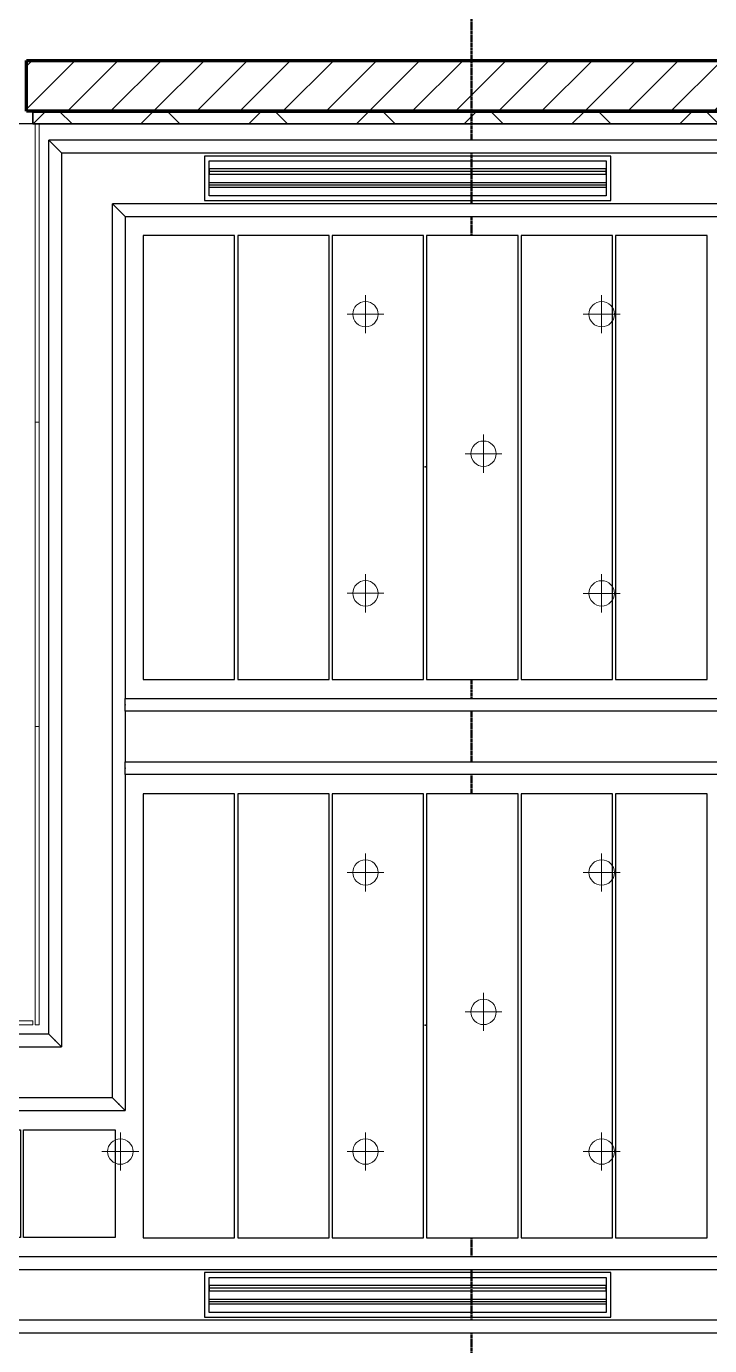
# Model space of a CAD drawing. Header units: millimetres. Extents: x -794334 to -714814, y -17806 to 22403.
# Drawn here: x -783082 to -780392, y 5080 to 10278 of the extents above; entities that cross this region are included whole.
import ezdxf
from ezdxf.xclip import XClip

# ---------------------------------------------------------------- set-up
doc = ezdxf.new("R2010")
doc.units = ezdxf.units.MM
doc.header["$XCLIPFRAME"] = 0
doc.linetypes.add('DPA_Grid _ Level 100', pattern=[10, 5.5, -1.6, 1.3, -1.6])
for name, color, linetype in [('000 - WIPEOUT', 250, 'Continuous'), ('001 - ASCESSORIES', 251, 'Continuous'), ('A04_TUBE SERIES', 2, 'Continuous'), ('A11_ALU.SOLID SHEET', 2, 'Continuous')]:
    doc.layers.add(name, color=color, linetype=linetype)
for name, color, linetype, lineweight in [('A-DETL-GENF', 2, 'Continuous', 9), ('A-GLAZ-CURT', 2, 'Continuous', 9), ('A-WALL', 5, 'Continuous', 35), ('A-WALL-FNSH', 2, 'Continuous', 35), ('A-WALL-PATT', 1, 'Continuous', 35), ('E-LITE-EQPM', 2, 'Continuous', 9), ('G-ANNO-SECL', 3, 'Continuous', 9)]:
    doc.layers.add(name, color=color, linetype=linetype, lineweight=lineweight)

# ---------------------------------------------------------------- blocks, each defined once
blk = doc.blocks.new('System Panel - W-06 Feature Wall Printed Pattern-18634065-4252-01 ENLARGED CONCOURSE LEVEL - REFLECTED CEILING PLAN - SHEET 3')
at = {"layer": 'A-GLAZ-CURT'}
for p, q in [((-322, -57.5), (-322, -42.5)), ((-322, -42.5), (322, -42.5)), ((322, -42.5), (322, -57.5)), ((322, -57.5), (-322, -57.5))]:
    blk.add_line(p, q, dxfattribs=at)
blk = doc.blocks.new('System Panel - W-06 Feature Wall Printed Pattern-18634343-4252-01 ENLARGED CONCOURSE LEVEL - REFLECTED CEILING PLAN - SHEET 3')
at = {"layer": 'A-GLAZ-CURT'}
for p, q in [((-587.5, 42.5), (-587.5, 57.5)), ((-587.5, 57.5), (587.5, 57.5)), ((587.5, 57.5), (587.5, 42.5)), ((587.5, 42.5), (-587.5, 42.5))]:
    blk.add_line(p, q, dxfattribs=at)
blk = doc.blocks.new('System Panel - W-06 Feature Wall Printed Pattern-18634344-4252-01 ENLARGED CONCOURSE LEVEL - REFLECTED CEILING PLAN - SHEET 3')
at = {"layer": 'A-GLAZ-CURT'}
for p, q in [((-600, 42.5), (-600, 57.5)), ((-600, 57.5), (600, 57.5)), ((600, 57.5), (600, 42.5)), ((600, 42.5), (-600, 42.5))]:
    blk.add_line(p, q, dxfattribs=at)
blk = doc.blocks.new('*U1029')
at = {"layer": 'A-GLAZ-CURT', "rotation": 270}
for name, p in [('System Panel - W-06 Feature Wall Printed Pattern-18634343-4252-01 ENLARGED CONCOURSE LEVEL - REFLECTED CEILING PLAN - SHEET 3', (-4207.5, 5727.5)), ('System Panel - W-06 Feature Wall Printed Pattern-18634344-4252-01 ENLARGED CONCOURSE LEVEL - REFLECTED CEILING PLAN - SHEET 3', (-4207.5, 4540)), ('System Panel - W-06 Feature Wall Printed Pattern-18634343-4252-01 ENLARGED CONCOURSE LEVEL - REFLECTED CEILING PLAN - SHEET 3', (-4207.5, 3352.5))]:
    blk.add_blockref(name, p, dxfattribs=at)
at = {"layer": 'A-GLAZ-CURT'}
blk.add_blockref('System Panel - W-06 Feature Wall Printed Pattern-18634065-4252-01 ENLARGED CONCOURSE LEVEL - REFLECTED CEILING PLAN - SHEET 3', (-4497, 2822.5), dxfattribs=at)
blk = doc.blocks.new('*U1050')
at = {"layer": '001 - ASCESSORIES', "color": 0, "linetype": 'ByBlock'}
blk.add_lwpolyline([(800, 87.5), (-800, 87.5), (-800, -87.5), (800, -87.5)], close=True, dxfattribs=at)
at = {"layer": '001 - ASCESSORIES', "linetype": 'ByBlock'}
for points in [[(-781.5, 69), (781.5, 69), (781.5, -69), (-781.5, -69)], [(781.5, 36.3), (-781.5, 36.3), (-781.5, 16.3), (781.5, 16.3)], [(-781.5, -16.3), (781.5, -16.3), (781.5, -36.3), (-781.5, -36.3)]]:
    blk.add_lwpolyline(points, close=True, dxfattribs=at)
for points in [[(781.5, 26.3), (-781.5, 26.3)], [(-781.5, -26.3), (781.5, -26.3)]]:
    blk.add_lwpolyline(points, dxfattribs=at)
blk = doc.blocks.new('*U1630')
blk.add_lwpolyline([(-4139.5, 6315), (-75674.9, 6315), (-75674.9, 550), (-4139.5, 550)], close=True)
for p in [(-36900, 6101), (-36900, 1700.5)]:
    blk.add_blockref('*U1050', p)
blk = doc.blocks.new('*U1525')
blk.add_attdef('EXTR.OVL-LENGTH_', (-25, -59.1), '', height=5)
blk.add_wipeout([(-25, 25), (25, -25), (25, 13600), (-25, 13550)]).dxf.layer = '000 - WIPEOUT'
at = {"layer": 'A04_TUBE SERIES', "color": 0}
blk.add_lwpolyline([(-25, 25), (25, -25), (25, 13600), (-25, 13550)], close=True, dxfattribs=at)
blk = doc.blocks.new('*U1528')
blk.add_attdef('EXTR.OVL-LENGTH_', (-25, -59.1), '', height=5)
blk.add_wipeout([(-25, 25), (25, -25), (25, 5200), (-25, 5150)]).dxf.layer = '000 - WIPEOUT'
blk.add_point((0, 0))
at = {"layer": 'A04_TUBE SERIES', "color": 0}
blk.add_lwpolyline([(-25, 25), (25, -25), (25, 5200), (-25, 5150)], close=True, dxfattribs=at)
blk = doc.blocks.new('*U1529')
blk.add_attdef('EXTR.OVL-LENGTH_', (-25, -59.1), '', height=5)
blk.add_wipeout([(-25, -25), (25, 25), (25, 3200), (-25, 3250)]).dxf.layer = '000 - WIPEOUT'
blk.add_point((0, 0))
at = {"layer": 'A04_TUBE SERIES', "color": 0}
blk.add_lwpolyline([(-25, -25), (25, 25), (25, 3200), (-25, 3250)], close=True, dxfattribs=at)
blk = doc.blocks.new('*U1530')
blk.add_attdef('EXTR.OVL-LENGTH_', (-25, -59.1), '', height=5)
blk.add_wipeout([(-25, -25), (25, 25), (25, 3548), (-25, 3498)]).dxf.layer = '000 - WIPEOUT'
blk.add_point((0, 0))
at = {"layer": 'A04_TUBE SERIES', "color": 0}
blk.add_lwpolyline([(-25, -25), (25, 25), (25, 3548), (-25, 3498)], close=True, dxfattribs=at)
blk = doc.blocks.new('*U1532')
blk.add_attdef('EXTR.OVL-LENGTH_', (-25, -59.1), '', height=5)
blk.add_wipeout([(-25, 25), (25, -25), (25, 13100), (-25, 13050)]).dxf.layer = '000 - WIPEOUT'
at = {"layer": 'A04_TUBE SERIES', "color": 0}
blk.add_lwpolyline([(-25, 25), (25, -25), (25, 13100), (-25, 13050)], close=True, dxfattribs=at)
blk = doc.blocks.new('*U1534')
blk.add_attdef('EXTR.OVL-LENGTH_', (-25, -59.1), '', height=5)
blk.add_wipeout([(-25, 25), (25, -25), (25, 4700), (-25, 4650)]).dxf.layer = '000 - WIPEOUT'
blk.add_point((0, 0))
at = {"layer": 'A04_TUBE SERIES', "color": 0}
blk.add_lwpolyline([(-25, 25), (25, -25), (25, 4700), (-25, 4650)], close=True, dxfattribs=at)
blk = doc.blocks.new('*U1535')
blk.add_attdef('EXTR.OVL-LENGTH_', (-25, -59.1), '', height=5)
blk.add_wipeout([(-25, -25), (25, 25), (25, 3700), (-25, 3750)]).dxf.layer = '000 - WIPEOUT'
blk.add_point((0, 0))
at = {"layer": 'A04_TUBE SERIES', "color": 0}
blk.add_lwpolyline([(-25, -25), (25, 25), (25, 3700), (-25, 3750)], close=True, dxfattribs=at)
blk = doc.blocks.new('*U1536')
blk.add_attdef('EXTR.OVL-LENGTH_', (-25, -59.1), '', height=5)
blk.add_wipeout([(-25, -25), (25, 25), (25, 3548), (-25, 3498)]).dxf.layer = '000 - WIPEOUT'
blk.add_point((0, 0))
at = {"layer": 'A04_TUBE SERIES', "color": 0}
blk.add_lwpolyline([(-25, -25), (25, 25), (25, 3548), (-25, 3498)], close=True, dxfattribs=at)
blk = doc.blocks.new('*U1537')
blk.add_attdef('EXTR.OVL-LENGTH_', (-25, -59.1), '', height=5)
blk.add_wipeout([(-25, 0), (25, 0), (25, 4625), (-25, 4625)]).dxf.layer = '000 - WIPEOUT'
blk.add_point((0, 0))
at = {"layer": 'A04_TUBE SERIES', "color": 0}
blk.add_lwpolyline([(-25, 0), (25, 0), (25, 4625), (-25, 4625)], close=True, dxfattribs=at)
blk = doc.blocks.new('*U1538')
blk.add_attdef('EXTR.OVL-LENGTH_', (-25, -59.1), '', height=5)
blk.add_wipeout([(-25, 0), (25, 0), (25, 4625), (-25, 4625)]).dxf.layer = '000 - WIPEOUT'
blk.add_point((0, 0))
at = {"layer": 'A04_TUBE SERIES', "color": 0}
blk.add_lwpolyline([(-25, 0), (25, 0), (25, 4625), (-25, 4625)], close=True, dxfattribs=at)
blk = doc.blocks.new('*U1542')
at = {"color": 6}
blk.add_point((-37.5, 0), dxfattribs=at)
at = {"color": 3}
blk.add_wipeout([(-875, -750), (875, -750), (875, -1110), (-875, -1110)], dxfattribs=at).dxf.layer = '000 - WIPEOUT'
at = {"layer": 'A11_ALU.SOLID SHEET', "color": 0, "linetype": 'ByBlock'}
blk.add_lwpolyline([(875, -1110), (-875, -1110), (-875, -750), (875, -750)], close=True, dxfattribs=at)
at = {"color": 3}
blk.add_wipeout([(-875, -378), (875, -378), (875, -738), (-875, -738)], dxfattribs=at).dxf.layer = '000 - WIPEOUT'
at = {"layer": 'A11_ALU.SOLID SHEET', "color": 0, "linetype": 'ByBlock'}
blk.add_lwpolyline([(875, -738), (-875, -738), (-875, -378), (875, -378)], close=True, dxfattribs=at)
at = {"color": 3}
blk.add_wipeout([(-875, -6), (875, -6), (875, -366), (-875, -366)], dxfattribs=at).dxf.layer = '000 - WIPEOUT'
at = {"layer": 'A11_ALU.SOLID SHEET', "color": 0, "linetype": 'ByBlock'}
blk.add_lwpolyline([(875, -366), (-875, -366), (-875, -6), (875, -6)], close=True, dxfattribs=at)
at = {"color": 3}
blk.add_wipeout([(-875, 366), (875, 366), (875, 6), (-875, 6)], dxfattribs=at).dxf.layer = '000 - WIPEOUT'
at = {"layer": 'A11_ALU.SOLID SHEET', "color": 0, "linetype": 'ByBlock'}
blk.add_lwpolyline([(875, 6), (-875, 6), (-875, 366), (875, 366)], close=True, dxfattribs=at)
at = {"color": 3}
blk.add_wipeout([(-875, 738), (875, 738), (875, 378), (-875, 378)], dxfattribs=at).dxf.layer = '000 - WIPEOUT'
at = {"layer": 'A11_ALU.SOLID SHEET', "color": 0, "linetype": 'ByBlock'}
blk.add_lwpolyline([(875, 378), (-875, 378), (-875, 738), (875, 738)], close=True, dxfattribs=at)
at = {"color": 3}
blk.add_wipeout([(-875, 1110), (875, 1110), (875, 750), (-875, 750)], dxfattribs=at).dxf.layer = '000 - WIPEOUT'
at = {"layer": 'A11_ALU.SOLID SHEET', "color": 0, "linetype": 'ByBlock'}
blk.add_lwpolyline([(875, 750), (-875, 750), (-875, 1110), (875, 1110)], close=True, dxfattribs=at)
blk = doc.blocks.new('*U1543')
at = {"color": 6}
blk.add_point((-37.5, 0), dxfattribs=at)
at = {"color": 3}
blk.add_wipeout([(-212.5, -1494), (212.5, -1494), (212.5, -1854), (-212.5, -1854)], dxfattribs=at).dxf.layer = '000 - WIPEOUT'
at = {"layer": 'A11_ALU.SOLID SHEET', "color": 0, "linetype": 'ByBlock'}
blk.add_lwpolyline([(212.5, -1854), (-212.5, -1854), (-212.5, -1494), (212.5, -1494)], close=True, dxfattribs=at)
at = {"color": 3}
blk.add_wipeout([(-212.5, -1122), (212.5, -1122), (212.5, -1482), (-212.5, -1482)], dxfattribs=at).dxf.layer = '000 - WIPEOUT'
at = {"layer": 'A11_ALU.SOLID SHEET', "color": 0, "linetype": 'ByBlock'}
blk.add_lwpolyline([(212.5, -1482), (-212.5, -1482), (-212.5, -1122), (212.5, -1122)], close=True, dxfattribs=at)
at = {"color": 3}
blk.add_wipeout([(-212.5, -750), (212.5, -750), (212.5, -1110), (-212.5, -1110)], dxfattribs=at).dxf.layer = '000 - WIPEOUT'
at = {"layer": 'A11_ALU.SOLID SHEET', "color": 0, "linetype": 'ByBlock'}
blk.add_lwpolyline([(212.5, -1110), (-212.5, -1110), (-212.5, -750), (212.5, -750)], close=True, dxfattribs=at)
at = {"color": 3}
blk.add_wipeout([(-212.5, -378), (212.5, -378), (212.5, -738), (-212.5, -738)], dxfattribs=at).dxf.layer = '000 - WIPEOUT'
at = {"layer": 'A11_ALU.SOLID SHEET', "color": 0, "linetype": 'ByBlock'}
blk.add_lwpolyline([(212.5, -738), (-212.5, -738), (-212.5, -378), (212.5, -378)], close=True, dxfattribs=at)
at = {"color": 3}
blk.add_wipeout([(-212.5, -6), (212.5, -6), (212.5, -366), (-212.5, -366)], dxfattribs=at).dxf.layer = '000 - WIPEOUT'
at = {"layer": 'A11_ALU.SOLID SHEET', "color": 0, "linetype": 'ByBlock'}
blk.add_lwpolyline([(212.5, -366), (-212.5, -366), (-212.5, -6), (212.5, -6)], close=True, dxfattribs=at)
at = {"color": 3}
blk.add_wipeout([(-212.5, 366), (212.5, 366), (212.5, 6), (-212.5, 6)], dxfattribs=at).dxf.layer = '000 - WIPEOUT'
at = {"layer": 'A11_ALU.SOLID SHEET', "color": 0, "linetype": 'ByBlock'}
blk.add_lwpolyline([(212.5, 6), (-212.5, 6), (-212.5, 366), (212.5, 366)], close=True, dxfattribs=at)
at = {"color": 3}
blk.add_wipeout([(-212.5, 738), (212.5, 738), (212.5, 378), (-212.5, 378)], dxfattribs=at).dxf.layer = '000 - WIPEOUT'
at = {"layer": 'A11_ALU.SOLID SHEET', "color": 0, "linetype": 'ByBlock'}
blk.add_lwpolyline([(212.5, 378), (-212.5, 378), (-212.5, 738), (212.5, 738)], close=True, dxfattribs=at)
at = {"color": 3}
blk.add_wipeout([(-212.5, 1110), (212.5, 1110), (212.5, 750), (-212.5, 750)], dxfattribs=at).dxf.layer = '000 - WIPEOUT'
at = {"layer": 'A11_ALU.SOLID SHEET', "color": 0, "linetype": 'ByBlock'}
blk.add_lwpolyline([(212.5, 750), (-212.5, 750), (-212.5, 1110), (212.5, 1110)], close=True, dxfattribs=at)
at = {"color": 3}
blk.add_wipeout([(-212.5, 1482), (212.5, 1482), (212.5, 1122), (-212.5, 1122)], dxfattribs=at).dxf.layer = '000 - WIPEOUT'
at = {"layer": 'A11_ALU.SOLID SHEET', "color": 0, "linetype": 'ByBlock'}
blk.add_lwpolyline([(212.5, 1122), (-212.5, 1122), (-212.5, 1482), (212.5, 1482)], close=True, dxfattribs=at)
at = {"color": 3}
blk.add_wipeout([(-212.5, 1854), (212.5, 1854), (212.5, 1494), (-212.5, 1494)], dxfattribs=at).dxf.layer = '000 - WIPEOUT'
at = {"layer": 'A11_ALU.SOLID SHEET', "color": 0, "linetype": 'ByBlock'}
blk.add_lwpolyline([(212.5, 1494), (-212.5, 1494), (-212.5, 1854), (212.5, 1854)], close=True, dxfattribs=at)
blk = doc.blocks.new('A$Cb9d11952')
at = {"layer": 'A04_TUBE SERIES', "color": 2}
for name, p, rotation in [('*U1528', (6787.5, 4675), 90), ('*U1534', (6537.5, 4425), 90), ('*U1529', (1612.5, 1152), 90), ('*U1535', (1862.5, 902), 90), ('*U1532', (-6537.5, 275), 270), ('*U1525', (-6787.5, 25), 270)]:
    blk.add_blockref(name, p, dxfattribs=dict(at, rotation=rotation))
at = {"layer": 'A11_ALU.SOLID SHEET', "linetype": 'ByBlock', "xscale": -1, "rotation": 270}
for p in [(3068.8, 3450), (3068.8, 1250)]:
    blk.add_blockref('*U1542', p, dxfattribs=at)
at = {"layer": 'A11_ALU.SOLID SHEET', "linetype": 'ByBlock', "rotation": 90}
blk.add_blockref('*U1543', (-6, 588.5), dxfattribs=at)
at = {"layer": 'A04_TUBE SERIES', "color": 2, "xscale": -1}
for name, p in [('*U1530', (1612.5, 1152)), ('*U1536', (1862.5, 902))]:
    blk.add_blockref(name, p, dxfattribs=at)
at = {"layer": 'A04_TUBE SERIES', "color": 2, "xscale": -1, "rotation": 270}
for name, p in [('*U1537', (1887.5, 2475)), ('*U1538', (1887.5, 2225))]:
    blk.add_blockref(name, p, dxfattribs=at)
blk = doc.blocks.new('*U1624')
at = {"layer": '001 - ASCESSORIES', "color": 0, "linetype": 'ByBlock'}
blk.add_lwpolyline([(800, 87.5), (-800, 87.5), (-800, -87.5), (800, -87.5)], close=True, dxfattribs=at)
at = {"layer": '001 - ASCESSORIES', "linetype": 'ByBlock'}
for points in [[(-781.5, 69), (781.5, 69), (781.5, -69), (-781.5, -69)], [(781.5, 36.3), (-781.5, 36.3), (-781.5, 16.3), (781.5, 16.3)], [(-781.5, -16.3), (781.5, -16.3), (781.5, -36.3), (-781.5, -36.3)]]:
    blk.add_lwpolyline(points, close=True, dxfattribs=at)
for points in [[(781.5, 26.3), (-781.5, 26.3)], [(-781.5, -26.3), (781.5, -26.3)]]:
    blk.add_lwpolyline(points, dxfattribs=at)
blk = doc.blocks.new('*U1629')
at = {"layer": 'A11_ALU.SOLID SHEET'}
blk.add_blockref('A$Cb9d11952', (-39900, 1550.5), dxfattribs=at)
for p in [(-36900, 6101), (-36900, 1700.5)]:
    blk.add_blockref('*U1624', p)
blk = doc.blocks.new('LGF_DL_SAA_LowPower_DL1a1 - LGF_DL_SAA_LowPower_DL1a-12437659-4150-01 CONCOURSE LEVEL - REFLECTED CEILING PLAN')
at = {"layer": 'A-DETL-GENF'}
for p, q in [((0, 75), (0, -75)), ((72.5, 0), (-72.5, 0))]:
    blk.add_line(p, q, dxfattribs=at)
blk.add_circle((0, 0), 50, dxfattribs=at)
blk = doc.blocks.new('LGF_DL_SAA_LowPower_DL1a1 - LGF_DL_SAA_LowPower_DL1a-12438006-4150-01 CONCOURSE LEVEL - REFLECTED CEILING PLAN')
at = {"layer": 'A-DETL-GENF'}
for p, q in [((0, -75), (0, 75)), ((72.5, 0), (-72.5, 0))]:
    blk.add_line(p, q, dxfattribs=at)
blk.add_circle((0, 0), 50, dxfattribs=at)
blk = doc.blocks.new('C-1-PP19-AR-4150-01-B_20250901-115810_EXDOWNLIGHT')
at = {"layer": 'E-LITE-EQPM'}
for p in [(-37065, 5565.1), (-37065, 4465.1), (-37065, 3365.1), (-38030, 2265.1), (-37065, 2265.1)]:
    blk.add_blockref('LGF_DL_SAA_LowPower_DL1a1 - LGF_DL_SAA_LowPower_DL1a-12438006-4150-01 CONCOURSE LEVEL - REFLECTED CEILING PLAN', p, dxfattribs=at)
for name, p, rotation in [('LGF_DL_SAA_LowPower_DL1a1 - LGF_DL_SAA_LowPower_DL1a-12437659-4150-01 CONCOURSE LEVEL - REFLECTED CEILING PLAN', (-36135, 5565), 359.9999881697653), ('LGF_DL_SAA_LowPower_DL1a1 - LGF_DL_SAA_LowPower_DL1a-12437659-4150-01 CONCOURSE LEVEL - REFLECTED CEILING PLAN', (-36600, 5015.4), 359.9999881697653), ('LGF_DL_SAA_LowPower_DL1a1 - LGF_DL_SAA_LowPower_DL1a-12438006-4150-01 CONCOURSE LEVEL - REFLECTED CEILING PLAN', (-36135, 4465), 1.18302346677688e-05), ('LGF_DL_SAA_LowPower_DL1a1 - LGF_DL_SAA_LowPower_DL1a-12437659-4150-01 CONCOURSE LEVEL - REFLECTED CEILING PLAN', (-36135, 3365), 359.9999881697653), ('LGF_DL_SAA_LowPower_DL1a1 - LGF_DL_SAA_LowPower_DL1a-12437659-4150-01 CONCOURSE LEVEL - REFLECTED CEILING PLAN', (-36600, 2815.4), 359.9999881697653), ('LGF_DL_SAA_LowPower_DL1a1 - LGF_DL_SAA_LowPower_DL1a-12438006-4150-01 CONCOURSE LEVEL - REFLECTED CEILING PLAN', (-36135, 2265), 1.18302346677688e-05)]:
    blk.add_blockref(name, p, dxfattribs=dict(at, rotation=rotation))

msp = doc.modelspace()

# ---------------------------------------------------------------- block references
at = {"layer": 'A11_ALU.SOLID SHEET'}
ref = msp.add_blockref('*U1630', (-744681.2, 3579), dxfattribs=at)
XClip(ref).set_block_clipping_path([(-45802.4668593339, -9620.0029952967), (23702.8690583039, 10334.9999958097)])

# ---------------------------------------------------------------- next in the draw order: hatches: boundary and pattern name
at = {"layer": 'A-WALL-PATT', "lineweight": 9}
h = msp.add_hatch(dxfattribs=at)
h.set_pattern_fill('FP_2', color=256, style=0, pattern_type=2)
h.set_pattern_definition([(45, (0, 0), (-84.852814, 84.852814), [])])
h.paths.add_polyline_path([(-745742.2, 9944), (-745742.2, 10144), (-783082.2, 10144), (-783082.2, 9944), (-747042.9, 9944)])
h = msp.add_hatch(dxfattribs=at)
h.set_pattern_fill('FP_5', color=256, style=0, pattern_type=2)
h.set_pattern_definition([(45, (0, 0), (-212.13203, 212.13203), []), (135, (0, 0), (-212.13203, -212.13203), [])])
h.paths.add_polyline_path([(-748821.9, 9894), (-748821.9, 9944), (-783057.4, 9944), (-783057.4, 9894), (-749214.9, 9894)])

# ---------------------------------------------------------------- next in the draw order: linework, layer by layer
at = {"layer": 'A-WALL', "color": 7, "lineweight": 70}
for p, q in [((-783082.2, 9944), (-783082.2, 10144)), ((-783082.2, 10144), (-745742.2, 10144)), ((-783057.4, 9944), (-783082.2, 9944)), ((-783057.4, 9944), (-748821.9, 9944)), ((-748821.9, 9944), (-783057.4, 9944))]:
    msp.add_line(p, q, dxfattribs=at)
at = {"layer": 'A-WALL-FNSH', "color": 250}
for p, q in [((-783057.4, 9894), (-783057.4, 9944)), ((-748821.9, 9894), (-783057.4, 9894))]:
    msp.add_line(p, q, dxfattribs=at)
at = {"layer": 'G-ANNO-SECL', "linetype": 'DPA_Grid _ Level 100', "lineweight": 50}
for p, q in [((-781329.4, 20592.6), (-781329.4, -17199.9)), ((-792523.2, 5139.9), (-718679.1, 5139.9))]:
    msp.add_line(p, q, dxfattribs=at)

# ---------------------------------------------------------------- next in the draw order: block references
msp.add_blockref('*U1029', (-778882.4, 3579))

# ---------------------------------------------------------------- next in the draw order: block references
ref = msp.add_blockref('*U1629', (-744681.2, 3579))
XClip(ref).set_block_clipping_path([(-45802.4668593339, -9620.0029952967), (23702.8690583039, 10334.9999958097)])

# ---------------------------------------------------------------- next in the draw order: block references
ref = msp.add_blockref('C-1-PP19-AR-4150-01-B_20250901-115810_EXDOWNLIGHT', (-744682.4, 3579))
XClip(ref).set_block_clipping_path([(-45801.3280238605, -9620.0029952967), (23704.0078937773, 10334.9999958097)])

doc.saveas('drawing.dxf')
